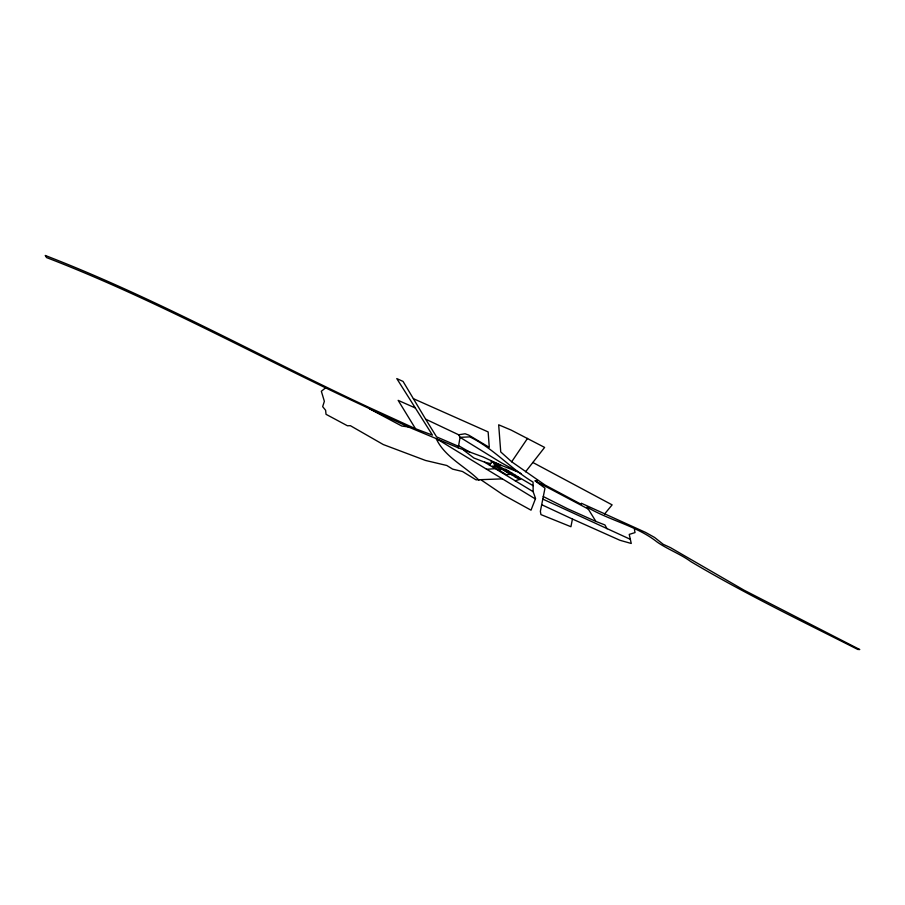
<?xml version="1.0" encoding="UTF-8"?>
<svg xmlns="http://www.w3.org/2000/svg" width="905" height="905" viewBox="0 0 905 905"><rect width="100%" height="100%" fill="white"/><g stroke="black" fill="none" stroke-linecap="round" stroke-linejoin="round"><path stroke-width="1.36" d="M541.982 504.854L572.435 519.04L570.931 526.721L540.941 514.594L540.364 511.336L544.98 488.157L535.432 481.053M469.786 452.138L458.597 445.713L458.235 447.805L408.313 426.945L359.557 404.003C255.187 355.258 154.155 299.012 46.551 257.574L45.25 255.47C156.701 298.48 261.081 357.113 369.183 407.522L415.508 428.744L432.443 435.113L396.786 378.584L403.064 381.424L425.61 419.151L458.699 434.796L460.068 437.341L458.235 447.805L483.01 456.923L500.816 465.17M481.313 480.046L503.191 494.865L531.02 510.171L535.556 498.519L533.158 491.687L533.068 482.094C510.567 468.666 493.508 448.348 469.797 436.877L460.068 437.341L501.076 462.625L521.19 473.654M607.04 528.758L604.936 524.968L595.897 521.416L587.04 507.083C609.54 520.556 636.701 525.771 657.211 542.095C667.901 549.471 680.311 553.951 690.888 561.632C744.962 593.816 801.728 621.056 857.782 649.451L859.75 649.53L744.068 590.184L670.367 547.582L663.241 544.324L654.564 537.434L645.638 532.445L581.372 503.248L581.259 504.334L545.093 485.08L511.676 461.776L527.524 438.393M525.567 471.799L544.606 447.409L511.042 430.033L498.678 424.807L500.737 451.934L511.676 461.776M489.481 465.136L492.173 461.754L517.106 471.607M604.608 513.972L612.119 504.866L532.841 462.478M325.619 387.849L321.343 391.265L324.363 401.3L322.666 406.639L325.619 410.27L326.026 414.309L347.418 425.769L350.371 425.689L383.301 444.559L425.52 460.453L446.81 465.487L452.624 469.129L462.466 471.494L476.041 479.842L502.105 478.881M463.643 450.192L473.937 458.021L484.56 462.138L515.115 480.725L521.676 478.949L533.102 485.691M458.699 434.796L465.091 433.767L468.688 435.079L489.277 447.364L488.146 431.923L413.381 398.675M538.023 480.453L534.957 480.804L588.273 509.04M486.494 469.322L495.273 468.654M498.338 469.808L500.963 469.65L494.978 466.007M506.099 471.324L508.734 471.166M509.096 473.145L511.721 472.987M512.083 474.967L514.719 474.808M515.081 476.788L517.705 476.63M408.313 426.945L401.752 426.017L369.579 408.868M484.56 462.138L490.646 463.677M538.498 483.236L542.061 484.514M458.484 446.323L436.572 436.866L425.61 419.151M415.305 407.963L398.155 400.361L415.508 428.744M572.435 519.04L619.982 540.296L631.26 543.475L629.235 534.403L635.027 532.581L634.405 529.323M595.897 521.416L567.412 508.667L543.226 496.517M629.801 539.063L542.695 499.051M535.387 498.96L436.108 438.45C444.559 457.025 465.091 466.199 478.983 480.17M496.562 465.905L510.477 474.367M515.115 480.725L533.158 491.687M490.883 460.6L491.63 462.444M496.234 463.564L493.598 463.722L496.596 465.543L499.221 465.385L496.234 463.564M498.497 465.781L492.354 466.166L506.268 474.627L512.411 474.243L498.497 465.781M505.737 469.344L503.112 469.514L518.067 478.609L520.703 478.451L505.737 469.344"/></g></svg>
